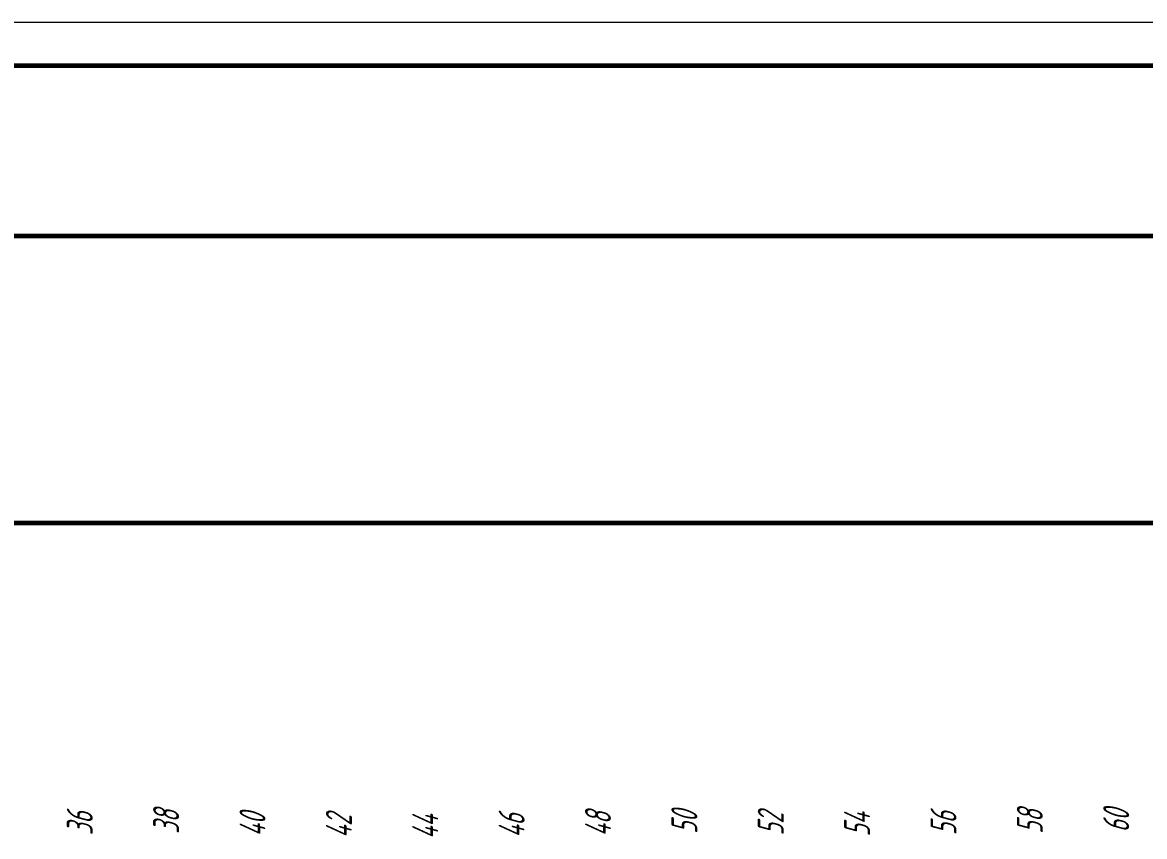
# Model space of a CAD drawing. Header units: millimetres. Extents: x -680 to 9204, y -4430 to 7779.
# Drawn here: x 3641 to 3771, y -37.4 to 56.9 of the extents above; entities that cross this region are included whole.
import ezdxf

# ---------------------------------------------------------------- set-up
doc = ezdxf.new("R2010")
doc.units = ezdxf.units.MM
doc.layers.add('ТЕКСТ', color=2, linetype='Continuous')
doc.layers.add('Толст.рамка', color=7, linetype='Continuous', lineweight=60)
doc.layers.add('Тонк.рамка', color=10, linetype='Continuous', lineweight=20)
doc.styles.add('Simplex', font='simplex.shx', dxfattribs={"width": 0.7, "oblique": 15})

msp = doc.modelspace()

# ---------------------------------------------------------------- linework, layer by layer
at = {"color": 5, "lineweight": 60}
for p, q in [((3419.757, 32.142), (4603.156, 32.142)), ((4603.156, -1.118), (3419.757, -1.118))]:
    msp.add_line(p, q, dxfattribs=at)
at = {"layer": 'Толст.рамка'}
msp.add_line((3394.549, 51.855), (4629.655, 51.855), dxfattribs=at)
at = {"layer": 'Тонк.рамка'}
msp.add_line((4634.655, 56.855), (3374.549, 56.855), dxfattribs=at)

# ---------------------------------------------------------------- texts
at = {"layer": 'ТЕКСТ', "style": 'Simplex', "oblique": 15, "width": 0.6}
for s, p in [('36', (3649.184, -37.252)), ('38', (3659.184, -37.103)), ('40', (3669.184, -37.405)), ('42', (3679.184, -37.583)), ('44', (3689.184, -37.703)), ('46', (3699.184, -37.552)), ('48', (3709.184, -37.403)), ('50', (3719.184, -37.105)), ('52', (3729.184, -37.283)), ('54', (3739.184, -37.403)), ('56', (3749.184, -37.252)), ('58', (3759.184, -37.103)), ('60', (3769.184, -36.926))]:
    msp.add_text(s, height=3, rotation=90, dxfattribs=at).set_placement(p)

doc.saveas('drawing.dxf')
